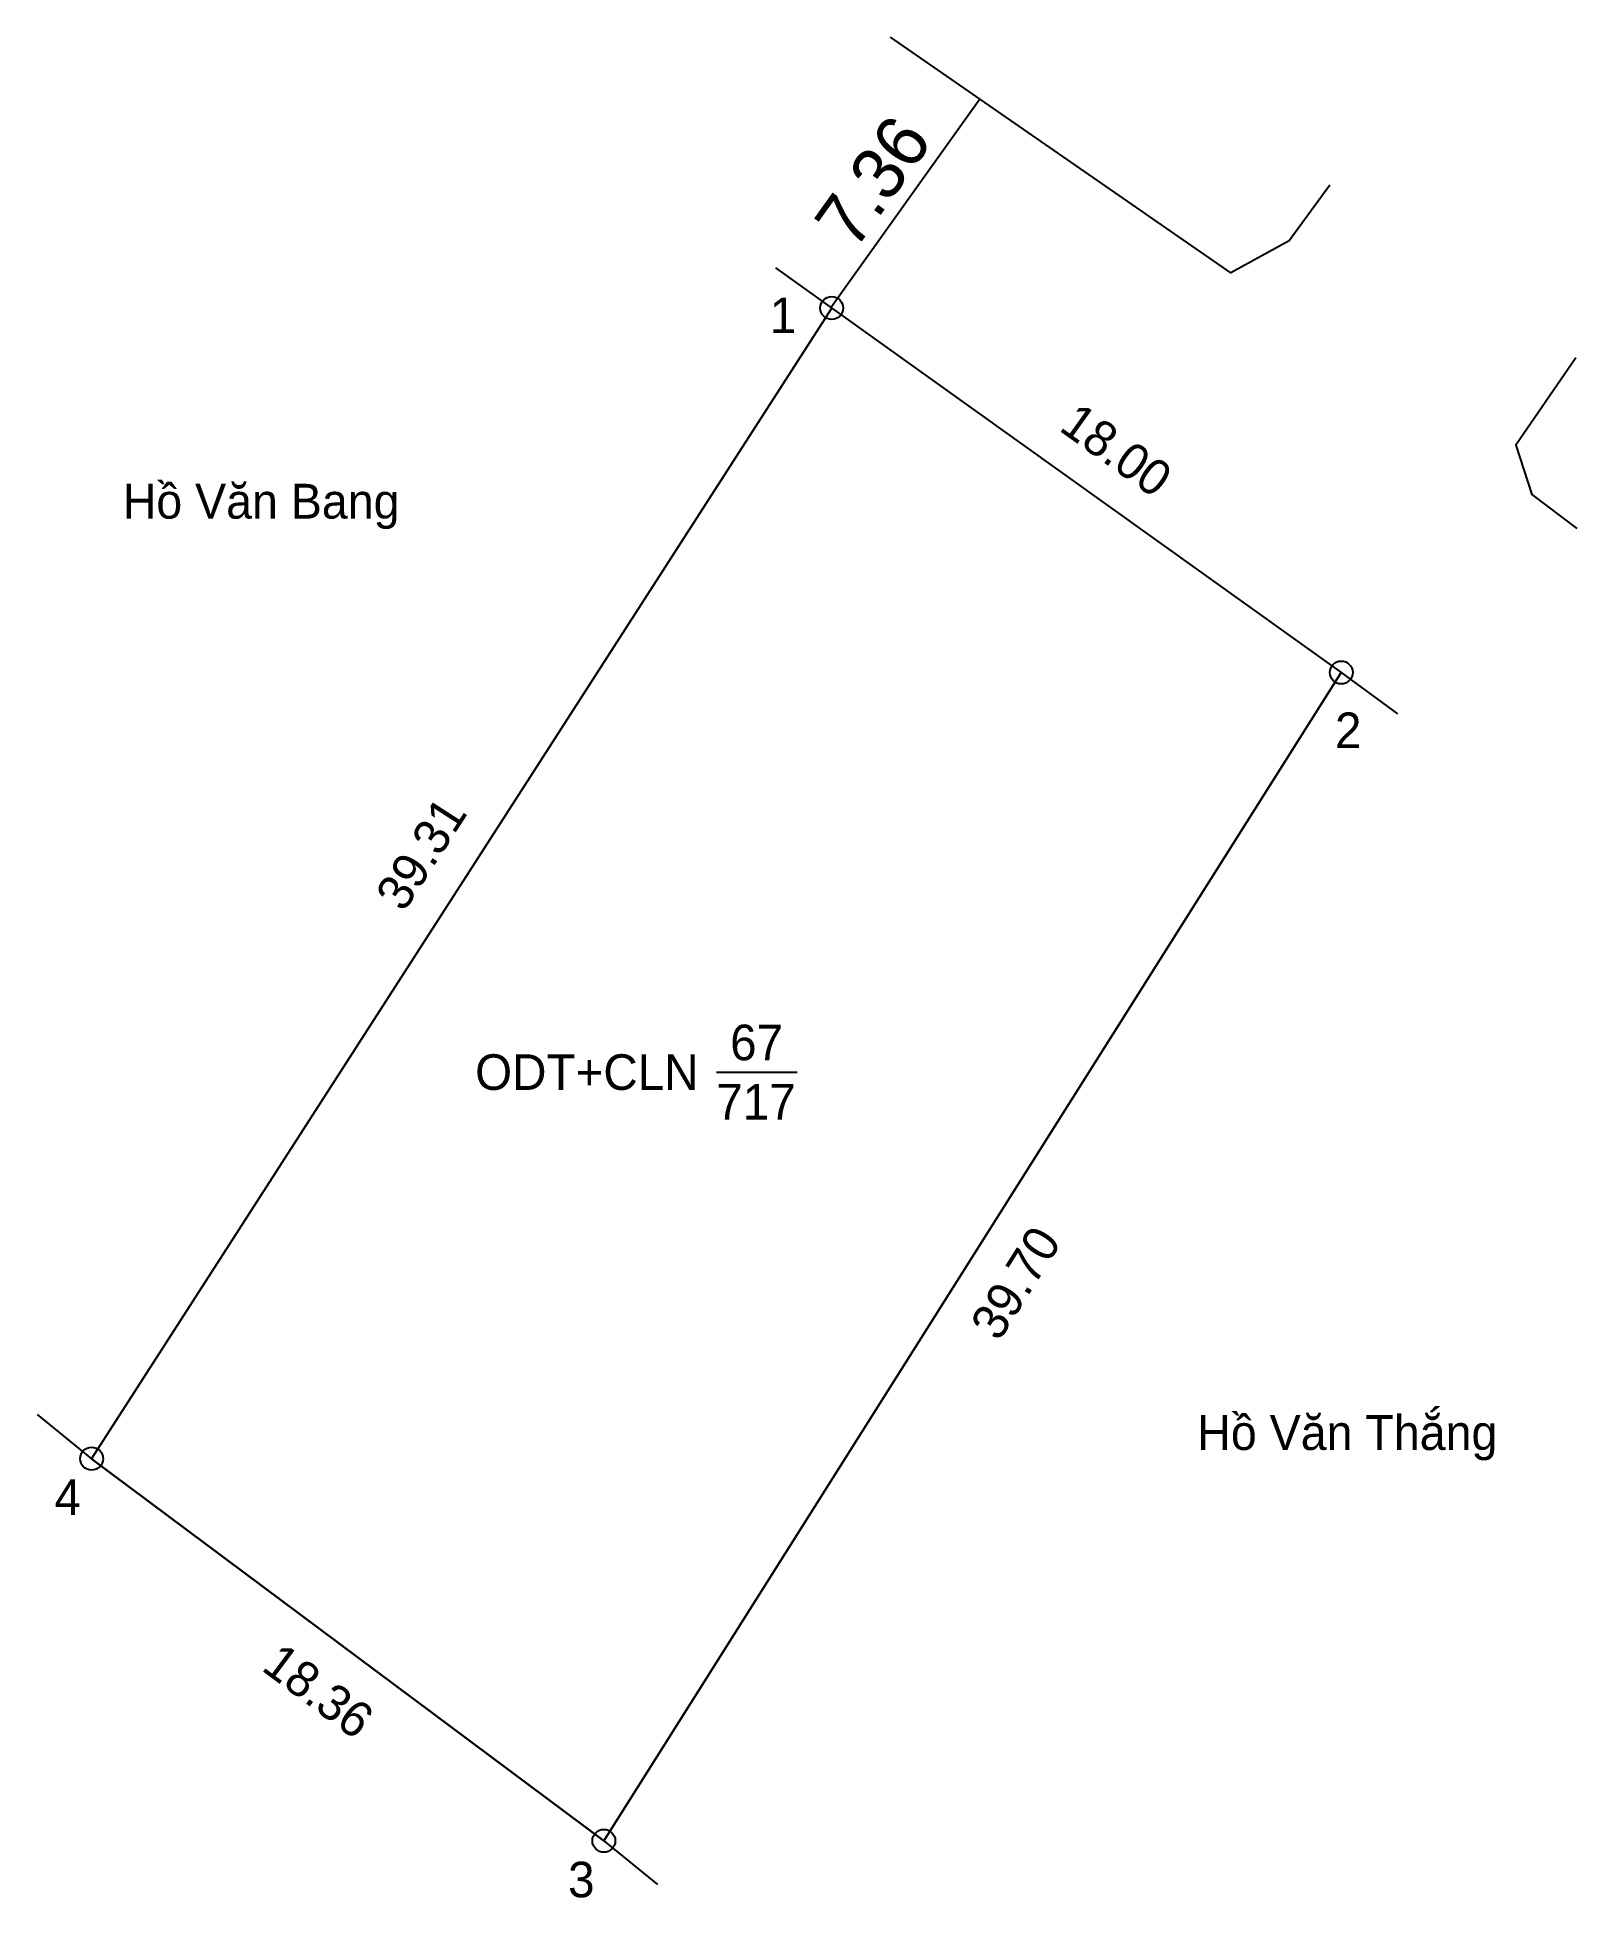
# Model space of a CAD drawing. Extents: x 535727.8 to 535772.1, y 1839105.1 to 1839158.6.
import ezdxf

# ---------------------------------------------------------------- set-up
doc = ezdxf.new("R2010")
doc.units = 0
for name, color, linetype in [('CanhThua', 7, 'Continuous'), ('ChieuDaiCanhThua', 7, 'Continuous'), ('Level 1', 7, 'Continuous'), ('Level 10', 7, 'Continuous'), ('Level 16', 7, 'Continuous'), ('MocDinhThua', 7, 'Continuous'), ('NhanDiaChinhThua', 7, 'Continuous'), ('SoHieuDinhThua', 7, 'Continuous')]:
    doc.layers.add(name, color=color, linetype=linetype)

msp = doc.modelspace()

# ---------------------------------------------------------------- linework, layer by layer
at = {"layer": 'CanhThua'}
for p, q in [((535729.41, 1839117.71), (535750.68, 1839150.77)), ((535750.68, 1839150.77), (535765.32, 1839140.3)), ((535765.32, 1839140.3), (535744.13, 1839106.73)), ((535744.13, 1839106.73), (535729.41, 1839117.71))]:
    msp.add_line(p, q, dxfattribs=at)
at = {"layer": 'Level 10'}
for p, q in [((535750.65, 1839150.791), (535754.932, 1839156.779)), ((535749.061, 1839151.931), (535750.68, 1839150.77)), ((535729.41, 1839117.71), (535750.68, 1839150.77)), ((535750.68, 1839150.77), (535765.32, 1839140.3)), ((535744.13, 1839106.73), (535765.32, 1839140.3)), ((535765.32, 1839140.3), (535766.935, 1839139.112)), ((535727.847, 1839118.978), (535729.41, 1839117.71)), ((535729.41, 1839117.71), (535744.13, 1839106.73)), ((535744.13, 1839106.73), (535745.676, 1839105.477))]:
    msp.add_line(p, q, dxfattribs=at)
for points in [[(535764.992, 1839154.306), (535763.82, 1839152.7), (535762.15, 1839151.78), (535752.371, 1839158.553)], [(535772.065, 1839149.345), (535770.34, 1839146.83), (535770.8, 1839145.41), (535772.09, 1839144.438)]]:
    msp.add_lwpolyline(points, dxfattribs=at)
at = {"layer": 'MocDinhThua'}
for centre in [(535750.68, 1839150.77), (535765.32, 1839140.3), (535729.41, 1839117.71), (535744.13, 1839106.73)]:
    msp.add_circle(centre, 0.329, dxfattribs=at)
at = {"layer": 'NhanDiaChinhThua'}
msp.add_line((535747.363, 1839128.817), (535749.681, 1839128.817), dxfattribs=at)

# ---------------------------------------------------------------- texts
at = {"layer": 'ChieuDaiCanhThua'}
for s, rotation, p in [('18.00', 324.429, (535757.175, 1839147.275)), ('39.31', 57.2438, (535738.382, 1839133.383)), ('39.70', 57.7391, (535755.481, 1839121.047)), ('18.36', 323.2799, (535734.256, 1839111.654))]:
    msp.add_text(s, height=1.0223, rotation=rotation, dxfattribs=at).set_placement(p)
at = {"layer": 'Level 1'}
msp.add_text('7.36', height=1.5, rotation=54.429, dxfattribs=at).set_placement((535751.333, 1839152.391))
at = {"layer": 'Level 16'}
for s, p in [('Hồ Văn Bang', (535730.304, 1839144.72)), ('Hồ Văn Thắng', (535761.184, 1839117.96))]:
    msp.add_text(s, height=1.00002, dxfattribs=at).set_placement(p)
at = {"layer": 'NhanDiaChinhThua'}
for s, p in [('67', (535747.76, 1839129.158)), ('ODT+CLN', (535740.432, 1839128.306)), ('717', (535747.363, 1839127.454))]:
    msp.add_text(s, height=1.0223, dxfattribs=at).set_placement(p)
at = {"layer": 'SoHieuDinhThua'}
for s, p in [('1', (535748.897, 1839150.051)), ('2', (535765.142, 1839138.128)), ('4', (535728.342, 1839116.093)), ('3', (535743.103, 1839105.107))]:
    msp.add_text(s, height=1.022, dxfattribs=at).set_placement(p)

doc.saveas('drawing.dxf')
